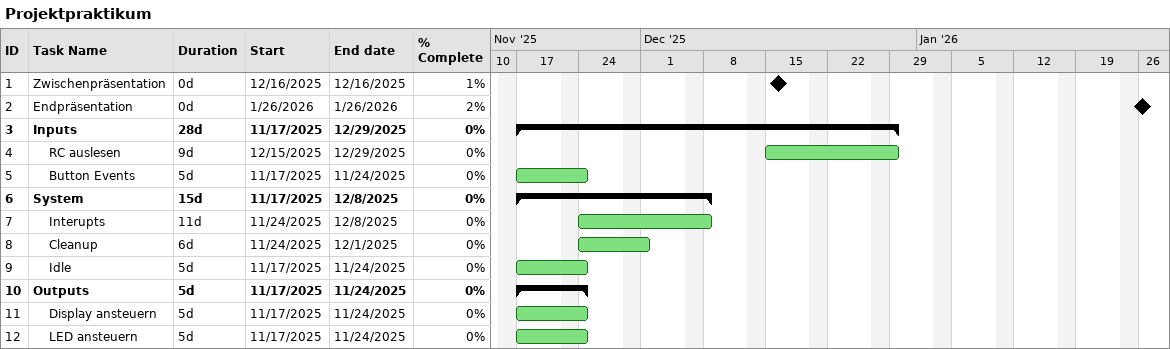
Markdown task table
Projektpraktikum

| ID | Level | Task | Duration | Start | Finish | % complete |
|---|---|---|---|---|---|---|
| 1 | 1 | Zwischenpräsentation | 0d | 2025-12-16 | 2025-12-16 | 1 |
| 2 | 1 | Endpräsentation | 0d | 2026-01-26 | 2026-01-26 | 2 |
| 3 | 1 | **Inputs** | 28d | 2025-11-17 | 2025-12-29 | 0 |
| 4 | 2 | RC auslesen | 9d | 2025-12-15 | 2025-12-29 | 0 |
| 5 | 2 | Button Events | 5d | 2025-11-17 | 2025-11-24 | 0 |
| 6 | 1 | **System** | 15d | 2025-11-17 | 2025-12-08 | 0 |
| 7 | 2 | Interupts | 11d | 2025-11-24 | 2025-12-08 | 0 |
| 8 | 2 | Cleanup | 6d | 2025-11-24 | 2025-12-01 | 0 |
| 9 | 2 | Idle | 5d | 2025-11-17 | 2025-11-24 | 0 |
| 10 | 1 | **Outputs** | 5d | 2025-11-17 | 2025-11-24 | 0 |
| 11 | 2 | Display ansteuern | 5d | 2025-11-17 | 2025-11-24 | 0 |
| 12 | 2 | LED ansteuern | 5d | 2025-11-17 | 2025-11-24 | 0 |
